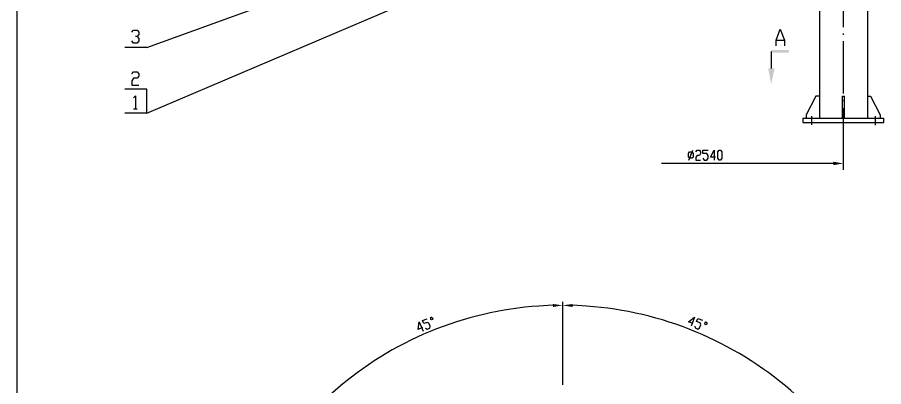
# Model space of a CAD drawing. Header units: millimetres. Extents: x -2210 to 6171, y -6737 to 5572.
# Drawn here: x -2210 to 1745, y -3371 to -1685 of the extents above; entities that cross this region are included whole.
import ezdxf

# ---------------------------------------------------------------- set-up
doc = ezdxf.new("R2010")
doc.units = ezdxf.units.MM
doc.layers.add('1', color=7, linetype='Continuous')

msp = doc.modelspace()

# ---------------------------------------------------------------- hatches: boundary and pattern name
h = msp.add_hatch(color=0)
h.dxf.hatch_style = 2
h.paths.add_polyline_path([(1313.2, -1846.2), (1313.2, -1834.5), (1231.5, -1846.2)])
h = msp.add_hatch(color=0)
h.dxf.hatch_style = 2
h.paths.add_polyline_path([(1313.2, -1834.5), (1231.5, -1846.2), (1231.5, -1834.5)])
h = msp.add_hatch(color=0)
h.dxf.hatch_style = 2
h.paths.add_polyline_path([(1247.1, -1918.1), (1231.5, -1990.1), (1217.9, -1918.1)])
h = msp.add_hatch(color=0)
h.dxf.hatch_style = 2
h.paths.add_polyline_path([(1515.6, -2344.2), (1515.6, -2359.8), (1560.3, -2352)])
h = msp.add_hatch(color=0)
h.dxf.hatch_style = 2
h.paths.add_polyline_path([(235.4, -2994), (235.4, -3007.6), (280.1, -2999.9)])
h = msp.add_hatch(color=0)
h.dxf.hatch_style = 2
h.paths.add_polyline_path([(324.9, -3007.6), (324.9, -2994), (280.1, -2999.9)])

# ---------------------------------------------------------------- linework, layer by layer
at = {"layer": '1', "color": 0, "lineweight": 25}
for points in [[(-2210.1, -6733.3), (-2210.1, 5572.1)], [(1671.2, -439.5), (1671.2, -2145.8)], [(1451.4, -935.7), (1451.4, -2145.8)], [(-1618.7, -1822.8), (75.9, -1208)], [(-1618.7, -2122.4), (241.2, -1328.6)], [(1560.3, -1488.2), (1560.3, -1729.4)], [(1254.9, -1815), (1254.9, -1789.7), (1272.4, -1739.2), (1291.8, -1789.7), (1291.8, -1815)], [(-1686.8, -1752.8), (-1679, -1743), (-1663.4, -1743), (-1655.7, -1752.8), (-1655.7, -1762.5), (-1663.4, -1772.2), (-1671.2, -1772.2)], [(-1663.4, -1772.2), (-1655.7, -1782), (-1655.7, -1791.7), (-1663.4, -1803.4), (-1679, -1803.4), (-1686.8, -1791.7)], [(1560.3, -1758.6), (1560.3, -1764.4)], [(1254.9, -1789.7), (1291.8, -1789.7)], [(1560.3, -1793.6), (1560.3, -2032.9)], [(-1618.7, -1822.8), (-1719.9, -1822.8)], [(1231.5, -1840.3), (1231.5, -1918.1)], [(-1686.8, -1943.4), (-1679, -1933.7), (-1663.4, -1933.7), (-1655.7, -1943.4), (-1655.7, -1953.2), (-1663.4, -1962.9), (-1679, -1962.9), (-1686.8, -1974.6), (-1686.8, -1994), (-1655.7, -1994)], [(-1618.7, -2122.4), (-1618.7, -2013.5), (-1719.9, -2013.5)], [(-1679, -2052.4), (-1671.2, -2042.7), (-1671.2, -2103)], [(1451.4, -2044.6), (1435.8, -2044.6), (1391, -2130.2), (1391, -2145.8)], [(1556.4, -2145.8), (1556.4, -2044.6), (1566.1, -2044.6)], [(1566.1, -2145.8), (1566.1, -2044.6)], [(1671.2, -2044.6), (1684.8, -2044.6), (1729.6, -2130.2), (1729.6, -2145.8)], [(1560.3, -2064.1), (1560.3, -2067.9)], [(-1618.7, -2122.4), (-1719.9, -2122.4)], [(-1679, -2103), (-1663.4, -2103)], [(1556.4, -2130.2), (1566.1, -2130.2)], [(1560.3, -2099.1), (1560.3, -2233.3)], [(1375.5, -2165.2), (1745.1, -2165.2), (1745.1, -2145.8)], [(1375.5, -2145.8), (1745.1, -2145.8)], [(1375.5, -2145.8), (1375.5, -2165.2)], [(1416.3, -2136), (1416.3, -2174.9)], [(1706.2, -2136), (1706.2, -2176.9)], [(1560.3, -2233.3), (1560.3, -2381.2)], [(856, -2336.4), (873.5, -2291.7)], [(887.1, -2299.5), (893, -2291.7), (904.7, -2291.7), (908.6, -2299.5), (908.6, -2307.2), (904.7, -2315), (893, -2315), (887.1, -2322.8), (887.1, -2336.4), (908.6, -2336.4)], [(920.2, -2328.6), (926.1, -2336.4), (937.7, -2336.4), (943.6, -2328.6), (943.6, -2315), (937.7, -2307.2), (920.2, -2307.2), (920.2, -2291.7), (943.6, -2291.7)], [(976.6, -2322.8), (955.2, -2322.8), (970.8, -2291.7), (970.8, -2336.4)], [(994.2, -2336.4), (988.3, -2328.6), (988.3, -2299.5), (994.2, -2291.7), (1000, -2291.7), (1005.8, -2299.5), (1005.8, -2328.6), (1000, -2336.4), (994.2, -2336.4)], [(858, -2328.6), (854.1, -2322.8), (854.1, -2307.2), (858, -2299.5), (869.6, -2299.5), (875.5, -2307.2), (875.5, -2322.8), (869.6, -2328.6), (858, -2328.6)], [(1515.6, -2352), (731.5, -2352)], [(280.1, -3363.7), (280.1, -2984.3)], [(280.1, -3363.7), (280.1, -2984.3)], [(-359.9, -3101), (-379.4, -3110.7), (-375.5, -3075.7), (-358, -3118.5)], [(-346.3, -3104.9), (-338.5, -3108.8), (-326.9, -3104.9), (-324.9, -3095.2), (-330.7, -3081.6), (-338.5, -3077.7), (-354.1, -3083.5), (-359.9, -3069.9), (-338.5, -3062.1)], [(-319.1, -3054.3), (-315.2, -3056.3), (-313.2, -3060.2), (-315.2, -3064.1), (-319.1, -3066), (-323, -3064.1), (-323, -3060.2), (-323, -3054.3), (-319.1, -3054.3)], [(875.5, -3083.5), (854.1, -3075.7), (881.3, -3054.3), (865.7, -3095.2)], [(883.3, -3095.2), (885.2, -3103), (896.9, -3108.8), (904.7, -3103), (910.5, -3089.3), (906.6, -3079.6), (891, -3073.8), (896.9, -3060.2), (918.3, -3067.9)], [(937.7, -3077.7), (937.7, -3083.5), (937.7, -3085.5), (933.8, -3089.3), (930, -3087.4), (928, -3081.6), (930, -3079.6), (933.8, -3075.7), (937.7, -3077.7)]]:
    msp.add_lwpolyline(points, dxfattribs=at)
for points in [[(235.4, -2999.9), (235.4, -2999.9), (171.2, -3003.7), (171.2, -3003.7), (-171.2, -3025.1), (-502, -3163.3), (-758.8, -3389), (-758.8, -3389), (-807.4, -3431.8), (-807.4, -3431.8)], [(1367.7, -3431.8), (1367.7, -3431.8), (1321, -3389), (1321, -3389), (1060.3, -3163.3), (733.5, -3027.1), (389.1, -3003.7), (389.1, -3003.7), (324.9, -2999.9), (324.9, -2999.9)]]:
    msp.add_open_spline(points, degree=3, knots=[0, 0, 0, 0, 1, 1, 1, 2, 2, 2, 3, 3, 3, 3], dxfattribs=at)

doc.saveas('drawing.dxf')
